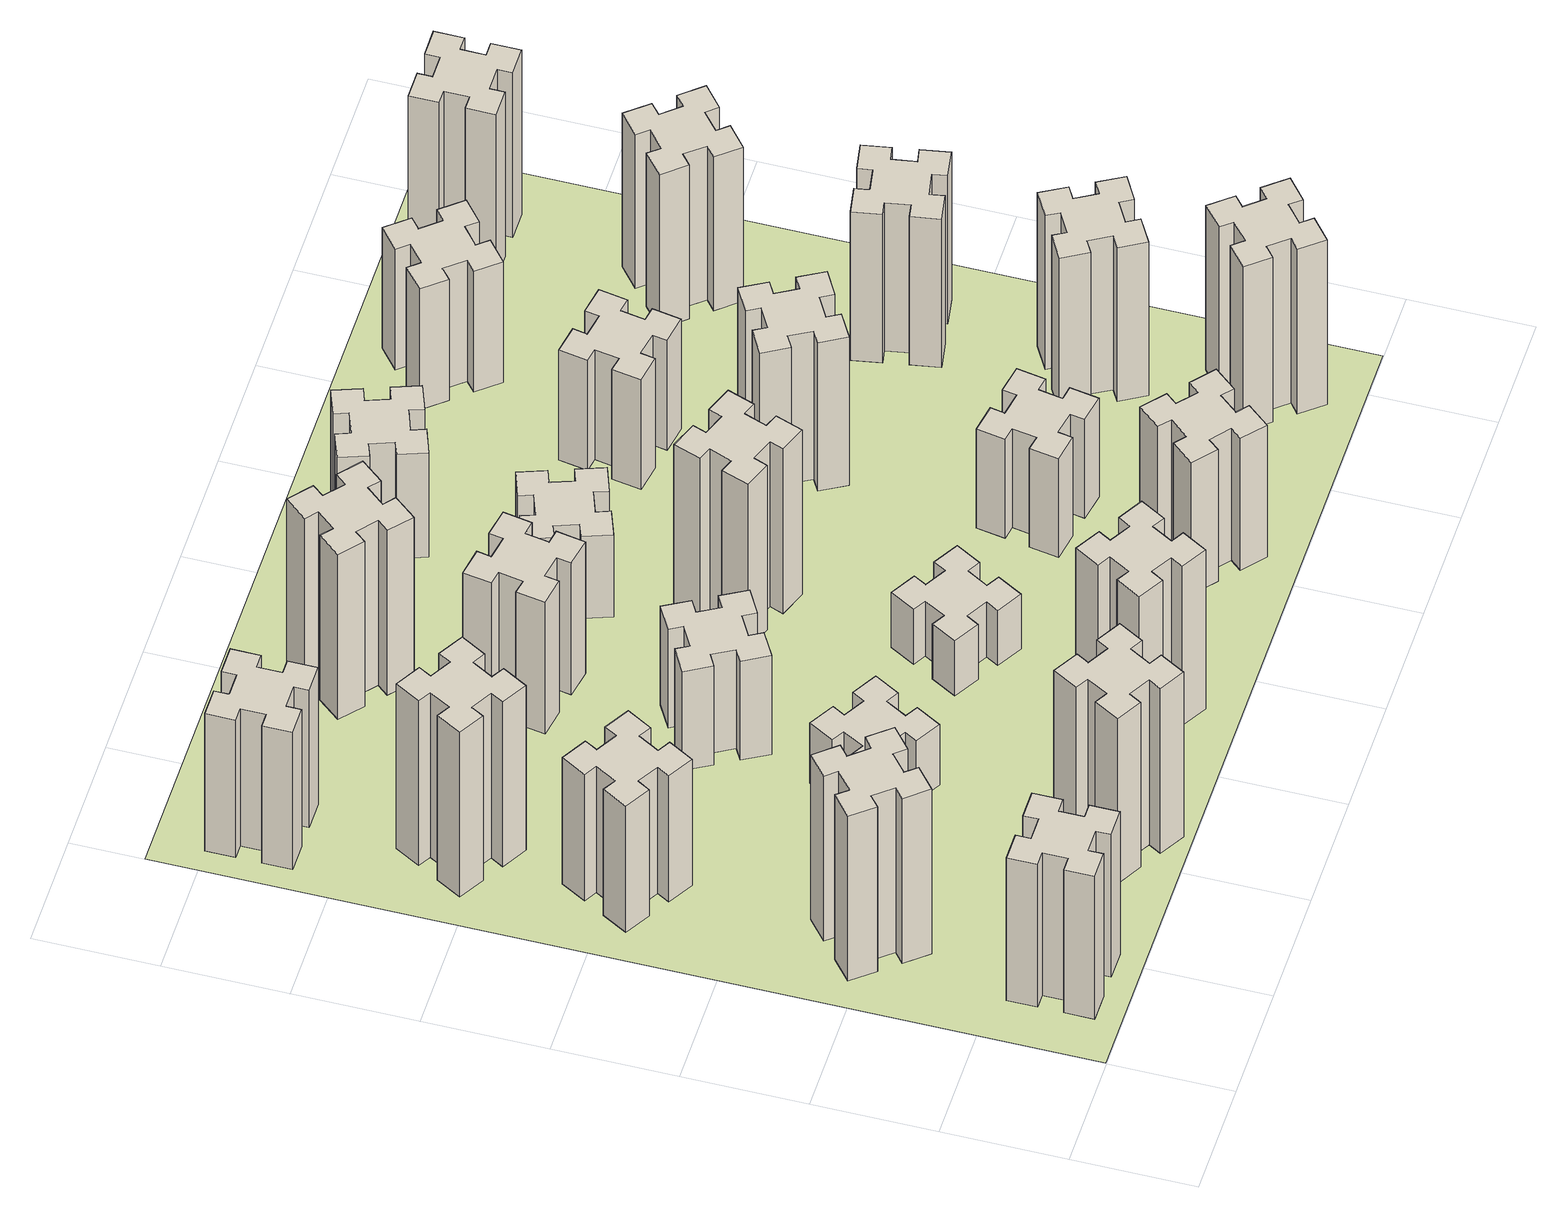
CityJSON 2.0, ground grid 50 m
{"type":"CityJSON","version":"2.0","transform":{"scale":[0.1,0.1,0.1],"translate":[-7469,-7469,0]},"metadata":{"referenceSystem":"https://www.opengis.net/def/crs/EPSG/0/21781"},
"CityObjects":{
"building1":{"type":"Building","attributes":{"class":"1000","function":"1000","usage":"1000","yearOfConstruction":2016,"roofType":"1000","measuredHeight":78,"storeysAboveGround":30,"storeysBelowGround":0},"geometry":[{"type":"Solid","lod":"1","boundaries":[[[[0,1,2,3,4,5,6,7,8,9,10,11,12,13,14,15,16,17,18,19]],[[17,16,20,21]],[[16,15,22,20]],[[15,14,23,22]],[[14,13,24,23]],[[13,12,25,24]],[[12,11,26,25]],[[11,10,27,26]],[[10,9,28,27]],[[9,8,29,28]],[[8,7,30,29]],[[7,6,31,30]],[[6,5,32,31]],[[5,4,33,32]],[[4,3,34,33]],[[3,2,35,34]],[[2,1,36,35]],[[1,0,37,36]],[[0,19,38,37]],[[19,18,39,38]],[[18,17,21,39]],[[24,25,26,27,28,29,30,31,32,33,34,35,36,37,38,39,21,20,22,23]]]]}]},
"building2":{"type":"Building","attributes":{"class":"1000","function":"1000","usage":"1000","yearOfConstruction":2016,"roofType":"1000","measuredHeight":90,"storeysAboveGround":30,"storeysBelowGround":0},"geometry":[{"type":"Solid","lod":"1","boundaries":[[[[40,41,42,43,44,45,46,47,48,49,50,51,52,53,54,55,56,57,58,59]],[[57,56,60,61]],[[56,55,62,60]],[[55,54,63,62]],[[54,53,64,63]],[[53,52,65,64]],[[52,51,66,65]],[[51,50,67,66]],[[50,49,68,67]],[[49,48,69,68]],[[48,47,70,69]],[[47,46,71,70]],[[46,45,72,71]],[[45,44,73,72]],[[44,43,74,73]],[[43,42,75,74]],[[42,41,76,75]],[[41,40,77,76]],[[40,59,78,77]],[[59,58,79,78]],[[58,57,61,79]],[[64,65,66,67,68,69,70,71,72,73,74,75,76,77,78,79,61,60,62,63]]]]}]},
"building3":{"type":"Building","attributes":{"class":"1000","function":"1000","usage":"1000","yearOfConstruction":2016,"roofType":"1000","measuredHeight":69,"storeysAboveGround":30,"storeysBelowGround":0},"geometry":[{"type":"Solid","lod":"1","boundaries":[[[[80,81,82,83,84,85,86,87,88,89,90,91,92,93,94,95,96,97,98,99]],[[97,96,100,101]],[[96,95,102,100]],[[95,94,103,102]],[[94,93,104,103]],[[93,92,105,104]],[[92,91,106,105]],[[91,90,107,106]],[[90,89,108,107]],[[89,88,109,108]],[[88,87,110,109]],[[87,86,111,110]],[[86,85,112,111]],[[85,84,113,112]],[[84,83,114,113]],[[83,82,115,114]],[[82,81,116,115]],[[81,80,117,116]],[[80,99,118,117]],[[99,98,119,118]],[[98,97,101,119]],[[104,105,106,107,108,109,110,111,112,113,114,115,116,117,118,119,101,100,102,103]]]]}]},
"building4":{"type":"Building","attributes":{"class":"1000","function":"1000","usage":"1000","yearOfConstruction":2016,"roofType":"1000","measuredHeight":90,"storeysAboveGround":30,"storeysBelowGround":0},"geometry":[{"type":"Solid","lod":"1","boundaries":[[[[120,121,122,123,124,125,126,127,128,129,130,131,132,133,134,135,136,137,138,139]],[[137,136,140,141]],[[136,135,142,140]],[[135,134,143,142]],[[134,133,144,143]],[[133,132,145,144]],[[132,131,146,145]],[[131,130,147,146]],[[130,129,148,147]],[[129,128,149,148]],[[128,127,150,149]],[[127,126,151,150]],[[126,125,152,151]],[[125,124,153,152]],[[124,123,154,153]],[[123,122,155,154]],[[122,121,156,155]],[[121,120,157,156]],[[120,139,158,157]],[[139,138,159,158]],[[138,137,141,159]],[[144,145,146,147,148,149,150,151,152,153,154,155,156,157,158,159,141,140,142,143]]]]}]},
"building5":{"type":"Building","attributes":{"class":"1000","function":"1000","usage":"1000","yearOfConstruction":2016,"roofType":"1000","measuredHeight":90,"storeysAboveGround":30,"storeysBelowGround":0},"geometry":[{"type":"Solid","lod":"1","boundaries":[[[[160,161,162,163,164,165,166,167,168,169,170,171,172,173,174,175,176,177,178,179]],[[177,176,180,181]],[[176,175,182,180]],[[175,174,183,182]],[[174,173,184,183]],[[173,172,185,184]],[[172,171,186,185]],[[171,170,187,186]],[[170,169,188,187]],[[169,168,189,188]],[[168,167,190,189]],[[167,166,191,190]],[[166,165,192,191]],[[165,164,193,192]],[[164,163,194,193]],[[163,162,195,194]],[[162,161,196,195]],[[161,160,197,196]],[[160,179,198,197]],[[179,178,199,198]],[[178,177,181,199]],[[184,185,186,187,188,189,190,191,192,193,194,195,196,197,198,199,181,180,182,183]]]]}]},
"building6":{"type":"Building","attributes":{"class":"1000","function":"1000","usage":"1000","yearOfConstruction":2016,"roofType":"1000","measuredHeight":75,"storeysAboveGround":30,"storeysBelowGround":0},"geometry":[{"type":"Solid","lod":"1","boundaries":[[[[200,201,202,203,204,205,206,207,208,209,210,211,212,213,214,215,216,217,218,219]],[[217,216,220,221]],[[216,215,222,220]],[[215,214,223,222]],[[214,213,224,223]],[[213,212,225,224]],[[212,211,226,225]],[[211,210,227,226]],[[210,209,228,227]],[[209,208,229,228]],[[208,207,230,229]],[[207,206,231,230]],[[206,205,232,231]],[[205,204,233,232]],[[204,203,234,233]],[[203,202,235,234]],[[202,201,236,235]],[[201,200,237,236]],[[200,219,238,237]],[[219,218,239,238]],[[218,217,221,239]],[[224,225,226,227,228,229,230,231,232,233,234,235,236,237,238,239,221,220,222,223]]]]}]},
"building7":{"type":"Building","attributes":{"class":"1000","function":"1000","usage":"1000","yearOfConstruction":2016,"roofType":"1000","measuredHeight":33,"storeysAboveGround":30,"storeysBelowGround":0},"geometry":[{"type":"Solid","lod":"1","boundaries":[[[[240,241,242,243,244,245,246,247,248,249,250,251,252,253,254,255,256,257,258,259]],[[257,256,260,261]],[[256,255,262,260]],[[255,254,263,262]],[[254,253,264,263]],[[253,252,265,264]],[[252,251,266,265]],[[251,250,267,266]],[[250,249,268,267]],[[249,248,269,268]],[[248,247,270,269]],[[247,246,271,270]],[[246,245,272,271]],[[245,244,273,272]],[[244,243,274,273]],[[243,242,275,274]],[[242,241,276,275]],[[241,240,277,276]],[[240,259,278,277]],[[259,258,279,278]],[[258,257,261,279]],[[264,265,266,267,268,269,270,271,272,273,274,275,276,277,278,279,261,260,262,263]]]]}]},
"building8":{"type":"Building","attributes":{"class":"1000","function":"1000","usage":"1000","yearOfConstruction":2016,"roofType":"1000","measuredHeight":54,"storeysAboveGround":30,"storeysBelowGround":0},"geometry":[{"type":"Solid","lod":"1","boundaries":[[[[280,281,282,283,284,285,286,287,288,289,290,291,292,293,294,295,296,297,298,299]],[[297,296,300,301]],[[296,295,302,300]],[[295,294,303,302]],[[294,293,304,303]],[[293,292,305,304]],[[292,291,306,305]],[[291,290,307,306]],[[290,289,308,307]],[[289,288,309,308]],[[288,287,310,309]],[[287,286,311,310]],[[286,285,312,311]],[[285,284,313,312]],[[284,283,314,313]],[[283,282,315,314]],[[282,281,316,315]],[[281,280,317,316]],[[280,299,318,317]],[[299,298,319,318]],[[298,297,301,319]],[[304,305,306,307,308,309,310,311,312,313,314,315,316,317,318,319,301,300,302,303]]]]}]},
"building9":{"type":"Building","attributes":{"class":"1000","function":"1000","usage":"1000","yearOfConstruction":2016,"roofType":"1000","measuredHeight":87,"storeysAboveGround":30,"storeysBelowGround":0},"geometry":[{"type":"Solid","lod":"1","boundaries":[[[[320,321,322,323,324,325,326,327,328,329,330,331,332,333,334,335,336,337,338,339]],[[337,336,340,341]],[[336,335,342,340]],[[335,334,343,342]],[[334,333,344,343]],[[333,332,345,344]],[[332,331,346,345]],[[331,330,347,346]],[[330,329,348,347]],[[329,328,349,348]],[[328,327,350,349]],[[327,326,351,350]],[[326,325,352,351]],[[325,324,353,352]],[[324,323,354,353]],[[323,322,355,354]],[[322,321,356,355]],[[321,320,357,356]],[[320,339,358,357]],[[339,338,359,358]],[[338,337,341,359]],[[344,345,346,347,348,349,350,351,352,353,354,355,356,357,358,359,341,340,342,343]]]]}]},
"building10":{"type":"Building","attributes":{"class":"1000","function":"1000","usage":"1000","yearOfConstruction":2016,"roofType":"1000","measuredHeight":72,"storeysAboveGround":30,"storeysBelowGround":0},"geometry":[{"type":"Solid","lod":"1","boundaries":[[[[360,361,362,363,364,365,366,367,368,369,370,371,372,373,374,375,376,377,378,379]],[[377,376,380,381]],[[376,375,382,380]],[[375,374,383,382]],[[374,373,384,383]],[[373,372,385,384]],[[372,371,386,385]],[[371,370,387,386]],[[370,369,388,387]],[[369,368,389,388]],[[368,367,390,389]],[[367,366,391,390]],[[366,365,392,391]],[[365,364,393,392]],[[364,363,394,393]],[[363,362,395,394]],[[362,361,396,395]],[[361,360,397,396]],[[360,379,398,397]],[[379,378,399,398]],[[378,377,381,399]],[[384,385,386,387,388,389,390,391,392,393,394,395,396,397,398,399,381,380,382,383]]]]}]},
"building11":{"type":"Building","attributes":{"class":"1000","function":"1000","usage":"1000","yearOfConstruction":2016,"roofType":"1000","measuredHeight":90,"storeysAboveGround":30,"storeysBelowGround":0},"geometry":[{"type":"Solid","lod":"1","boundaries":[[[[400,401,402,403,404,405,406,407,408,409,410,411,412,413,414,415,416,417,418,419]],[[417,416,420,421]],[[416,415,422,420]],[[415,414,423,422]],[[414,413,424,423]],[[413,412,425,424]],[[412,411,426,425]],[[411,410,427,426]],[[410,409,428,427]],[[409,408,429,428]],[[408,407,430,429]],[[407,406,431,430]],[[406,405,432,431]],[[405,404,433,432]],[[404,403,434,433]],[[403,402,435,434]],[[402,401,436,435]],[[401,400,437,436]],[[400,419,438,437]],[[419,418,439,438]],[[418,417,421,439]],[[424,425,426,427,428,429,430,431,432,433,434,435,436,437,438,439,421,420,422,423]]]]}]},
"building12":{"type":"Building","attributes":{"class":"1000","function":"1000","usage":"1000","yearOfConstruction":2016,"roofType":"1000","measuredHeight":30,"storeysAboveGround":30,"storeysBelowGround":0},"geometry":[{"type":"Solid","lod":"1","boundaries":[[[[440,441,442,443,444,445,446,447,448,449,450,451,452,453,454,455,456,457,458,459]],[[457,456,460,461]],[[456,455,462,460]],[[455,454,463,462]],[[454,453,464,463]],[[453,452,465,464]],[[452,451,466,465]],[[451,450,467,466]],[[450,449,468,467]],[[449,448,469,468]],[[448,447,470,469]],[[447,446,471,470]],[[446,445,472,471]],[[445,444,473,472]],[[444,443,474,473]],[[443,442,475,474]],[[442,441,476,475]],[[441,440,477,476]],[[440,459,478,477]],[[459,458,479,478]],[[458,457,461,479]],[[464,465,466,467,468,469,470,471,472,473,474,475,476,477,478,479,461,460,462,463]]]]}]},
"building13":{"type":"Building","attributes":{"class":"1000","function":"1000","usage":"1000","yearOfConstruction":2016,"roofType":"1000","measuredHeight":90,"storeysAboveGround":30,"storeysBelowGround":0},"geometry":[{"type":"Solid","lod":"1","boundaries":[[[[480,481,482,483,484,485,486,487,488,489,490,491,492,493,494,495,496,497,498,499]],[[497,496,500,501]],[[496,495,502,500]],[[495,494,503,502]],[[494,493,504,503]],[[493,492,505,504]],[[492,491,506,505]],[[491,490,507,506]],[[490,489,508,507]],[[489,488,509,508]],[[488,487,510,509]],[[487,486,511,510]],[[486,485,512,511]],[[485,484,513,512]],[[484,483,514,513]],[[483,482,515,514]],[[482,481,516,515]],[[481,480,517,516]],[[480,499,518,517]],[[499,498,519,518]],[[498,497,501,519]],[[504,505,506,507,508,509,510,511,512,513,514,515,516,517,518,519,501,500,502,503]]]]}]},
"building14":{"type":"Building","attributes":{"class":"1000","function":"1000","usage":"1000","yearOfConstruction":2016,"roofType":"1000","measuredHeight":45,"storeysAboveGround":30,"storeysBelowGround":0},"geometry":[{"type":"Solid","lod":"1","boundaries":[[[[520,521,522,523,524,525,526,527,528,529,530,531,532,533,534,535,536,537,538,539]],[[537,536,540,541]],[[536,535,542,540]],[[535,534,543,542]],[[534,533,544,543]],[[533,532,545,544]],[[532,531,546,545]],[[531,530,547,546]],[[530,529,548,547]],[[529,528,549,548]],[[528,527,550,549]],[[527,526,551,550]],[[526,525,552,551]],[[525,524,553,552]],[[524,523,554,553]],[[523,522,555,554]],[[522,521,556,555]],[[521,520,557,556]],[[520,539,558,557]],[[539,538,559,558]],[[538,537,541,559]],[[544,545,546,547,548,549,550,551,552,553,554,555,556,557,558,559,541,540,542,543]]]]}]},
"building15":{"type":"Building","attributes":{"class":"1000","function":"1000","usage":"1000","yearOfConstruction":2016,"roofType":"1000","measuredHeight":72,"storeysAboveGround":30,"storeysBelowGround":0},"geometry":[{"type":"Solid","lod":"1","boundaries":[[[[560,561,562,563,564,565,566,567,568,569,570,571,572,573,574,575,576,577,578,579]],[[577,576,580,581]],[[576,575,582,580]],[[575,574,583,582]],[[574,573,584,583]],[[573,572,585,584]],[[572,571,586,585]],[[571,570,587,586]],[[570,569,588,587]],[[569,568,589,588]],[[568,567,590,589]],[[567,566,591,590]],[[566,565,592,591]],[[565,564,593,592]],[[564,563,594,593]],[[563,562,595,594]],[[562,561,596,595]],[[561,560,597,596]],[[560,579,598,597]],[[579,578,599,598]],[[578,577,581,599]],[[584,585,586,587,588,589,590,591,592,593,594,595,596,597,598,599,581,580,582,583]]]]}]},
"building16":{"type":"Building","attributes":{"class":"1000","function":"1000","usage":"1000","yearOfConstruction":2016,"roofType":"1000","measuredHeight":57,"storeysAboveGround":30,"storeysBelowGround":0},"geometry":[{"type":"Solid","lod":"1","boundaries":[[[[600,601,602,603,604,605,606,607,608,609,610,611,612,613,614,615,616,617,618,619]],[[617,616,620,621]],[[616,615,622,620]],[[615,614,623,622]],[[614,613,624,623]],[[613,612,625,624]],[[612,611,626,625]],[[611,610,627,626]],[[610,609,628,627]],[[609,608,629,628]],[[608,607,630,629]],[[607,606,631,630]],[[606,605,632,631]],[[605,604,633,632]],[[604,603,634,633]],[[603,602,635,634]],[[602,601,636,635]],[[601,600,637,636]],[[600,619,638,637]],[[619,618,639,638]],[[618,617,621,639]],[[624,625,626,627,628,629,630,631,632,633,634,635,636,637,638,639,621,620,622,623]]]]}]},
"building17":{"type":"Building","attributes":{"class":"1000","function":"1000","usage":"1000","yearOfConstruction":2016,"roofType":"1000","measuredHeight":54,"storeysAboveGround":30,"storeysBelowGround":0},"geometry":[{"type":"Solid","lod":"1","boundaries":[[[[640,641,642,643,644,645,646,647,648,649,650,651,652,653,654,655,656,657,658,659]],[[657,656,660,661]],[[656,655,662,660]],[[655,654,663,662]],[[654,653,664,663]],[[653,652,665,664]],[[652,651,666,665]],[[651,650,667,666]],[[650,649,668,667]],[[649,648,669,668]],[[648,647,670,669]],[[647,646,671,670]],[[646,645,672,671]],[[645,644,673,672]],[[644,643,674,673]],[[643,642,675,674]],[[642,641,676,675]],[[641,640,677,676]],[[640,659,678,677]],[[659,658,679,678]],[[658,657,661,679]],[[664,665,666,667,668,669,670,671,672,673,674,675,676,677,678,679,661,660,662,663]]]]}]},
"building18":{"type":"Building","attributes":{"class":"1000","function":"1000","usage":"1000","yearOfConstruction":2016,"roofType":"1000","measuredHeight":81,"storeysAboveGround":30,"storeysBelowGround":0},"geometry":[{"type":"Solid","lod":"1","boundaries":[[[[680,681,682,683,684,685,686,687,688,689,690,691,692,693,694,695,696,697,698,699]],[[697,696,700,701]],[[696,695,702,700]],[[695,694,703,702]],[[694,693,704,703]],[[693,692,705,704]],[[692,691,706,705]],[[691,690,707,706]],[[690,689,708,707]],[[689,688,709,708]],[[688,687,710,709]],[[687,686,711,710]],[[686,685,712,711]],[[685,684,713,712]],[[684,683,714,713]],[[683,682,715,714]],[[682,681,716,715]],[[681,680,717,716]],[[680,699,718,717]],[[699,698,719,718]],[[698,697,701,719]],[[704,705,706,707,708,709,710,711,712,713,714,715,716,717,718,719,701,700,702,703]]]]}]},
"building19":{"type":"Building","attributes":{"class":"1000","function":"1000","usage":"1000","yearOfConstruction":2016,"roofType":"1000","measuredHeight":60,"storeysAboveGround":30,"storeysBelowGround":0},"geometry":[{"type":"Solid","lod":"1","boundaries":[[[[720,721,722,723,724,725,726,727,728,729,730,731,732,733,734,735,736,737,738,739]],[[737,736,740,741]],[[736,735,742,740]],[[735,734,743,742]],[[734,733,744,743]],[[733,732,745,744]],[[732,731,746,745]],[[731,730,747,746]],[[730,729,748,747]],[[729,728,749,748]],[[728,727,750,749]],[[727,726,751,750]],[[726,725,752,751]],[[725,724,753,752]],[[724,723,754,753]],[[723,722,755,754]],[[722,721,756,755]],[[721,720,757,756]],[[720,739,758,757]],[[739,738,759,758]],[[738,737,741,759]],[[744,745,746,747,748,749,750,751,752,753,754,755,756,757,758,759,741,740,742,743]]]]}]},
"building20":{"type":"Building","attributes":{"class":"1000","function":"1000","usage":"1000","yearOfConstruction":2016,"roofType":"1000","measuredHeight":90,"storeysAboveGround":30,"storeysBelowGround":0},"geometry":[{"type":"Solid","lod":"1","boundaries":[[[[760,761,762,763,764,765,766,767,768,769,770,771,772,773,774,775,776,777,778,779]],[[777,776,780,781]],[[776,775,782,780]],[[775,774,783,782]],[[774,773,784,783]],[[773,772,785,784]],[[772,771,786,785]],[[771,770,787,786]],[[770,769,788,787]],[[769,768,789,788]],[[768,767,790,789]],[[767,766,791,790]],[[766,765,792,791]],[[765,764,793,792]],[[764,763,794,793]],[[763,762,795,794]],[[762,761,796,795]],[[761,760,797,796]],[[760,779,798,797]],[[779,778,799,798]],[[778,777,781,799]],[[784,785,786,787,788,789,790,791,792,793,794,795,796,797,798,799,781,780,782,783]]]]}]},
"building21":{"type":"Building","attributes":{"class":"1000","function":"1000","usage":"1000","yearOfConstruction":2016,"roofType":"1000","measuredHeight":84,"storeysAboveGround":30,"storeysBelowGround":0},"geometry":[{"type":"Solid","lod":"1","boundaries":[[[[800,801,802,803,804,805,806,807,808,809,810,811,812,813,814,815,816,817,818,819]],[[817,816,820,821]],[[816,815,822,820]],[[815,814,823,822]],[[814,813,824,823]],[[813,812,825,824]],[[812,811,826,825]],[[811,810,827,826]],[[810,809,828,827]],[[809,808,829,828]],[[808,807,830,829]],[[807,806,831,830]],[[806,805,832,831]],[[805,804,833,832]],[[804,803,834,833]],[[803,802,835,834]],[[802,801,836,835]],[[801,800,837,836]],[[800,819,838,837]],[[819,818,839,838]],[[818,817,821,839]],[[824,825,826,827,828,829,830,831,832,833,834,835,836,837,838,839,821,820,822,823]]]]}]},
"building22":{"type":"Building","attributes":{"class":"1000","function":"1000","usage":"1000","yearOfConstruction":2016,"roofType":"1000","measuredHeight":66,"storeysAboveGround":30,"storeysBelowGround":0},"geometry":[{"type":"Solid","lod":"1","boundaries":[[[[840,841,842,843,844,845,846,847,848,849,850,851,852,853,854,855,856,857,858,859]],[[857,856,860,861]],[[856,855,862,860]],[[855,854,863,862]],[[854,853,864,863]],[[853,852,865,864]],[[852,851,866,865]],[[851,850,867,866]],[[850,849,868,867]],[[849,848,869,868]],[[848,847,870,869]],[[847,846,871,870]],[[846,845,872,871]],[[845,844,873,872]],[[844,843,874,873]],[[843,842,875,874]],[[842,841,876,875]],[[841,840,877,876]],[[840,859,878,877]],[[859,858,879,878]],[[858,857,861,879]],[[864,865,866,867,868,869,870,871,872,873,874,875,876,877,878,879,861,860,862,863]]]]}]},
"building23":{"type":"Building","attributes":{"class":"1000","function":"1000","usage":"1000","yearOfConstruction":2016,"roofType":"1000","measuredHeight":81,"storeysAboveGround":30,"storeysBelowGround":0},"geometry":[{"type":"Solid","lod":"1","boundaries":[[[[880,881,882,883,884,885,886,887,888,889,890,891,892,893,894,895,896,897,898,899]],[[897,896,900,901]],[[896,895,902,900]],[[895,894,903,902]],[[894,893,904,903]],[[893,892,905,904]],[[892,891,906,905]],[[891,890,907,906]],[[890,889,908,907]],[[889,888,909,908]],[[888,887,910,909]],[[887,886,911,910]],[[886,885,912,911]],[[885,884,913,912]],[[884,883,914,913]],[[883,882,915,914]],[[882,881,916,915]],[[881,880,917,916]],[[880,899,918,917]],[[899,898,919,918]],[[898,897,901,919]],[[904,905,906,907,908,909,910,911,912,913,914,915,916,917,918,919,901,900,902,903]]]]}]},
"building24":{"type":"Building","attributes":{"class":"1000","function":"1000","usage":"1000","yearOfConstruction":2016,"roofType":"1000","measuredHeight":84,"storeysAboveGround":30,"storeysBelowGround":0},"geometry":[{"type":"Solid","lod":"1","boundaries":[[[[920,921,922,923,924,925,926,927,928,929,930,931,932,933,934,935,936,937,938,939]],[[937,936,940,941]],[[936,935,942,940]],[[935,934,943,942]],[[934,933,944,943]],[[933,932,945,944]],[[932,931,946,945]],[[931,930,947,946]],[[930,929,948,947]],[[929,928,949,948]],[[928,927,950,949]],[[927,926,951,950]],[[926,925,952,951]],[[925,924,953,952]],[[924,923,954,953]],[[923,922,955,954]],[[922,921,956,955]],[[921,920,957,956]],[[920,939,958,957]],[[939,938,959,958]],[[938,937,941,959]],[[944,945,946,947,948,949,950,951,952,953,954,955,956,957,958,959,941,940,942,943]]]]}]},
"building25":{"type":"Building","attributes":{"class":"1000","function":"1000","usage":"1000","yearOfConstruction":2016,"roofType":"1000","measuredHeight":90,"storeysAboveGround":30,"storeysBelowGround":0},"geometry":[{"type":"Solid","lod":"1","boundaries":[[[[960,961,962,963,964,965,966,967,968,969,970,971,972,973,974,975,976,977,978,979]],[[977,976,980,981]],[[976,975,982,980]],[[975,974,983,982]],[[974,973,984,983]],[[973,972,985,984]],[[972,971,986,985]],[[971,970,987,986]],[[970,969,988,987]],[[969,968,989,988]],[[968,967,990,989]],[[967,966,991,990]],[[966,965,992,991]],[[965,964,993,992]],[[964,963,994,993]],[[963,962,995,994]],[[962,961,996,995]],[[961,960,997,996]],[[960,979,998,997]],[[979,978,999,998]],[[978,977,981,999]],[[984,985,986,987,988,989,990,991,992,993,994,995,996,997,998,999,981,980,982,983]]]]}]},
"landuse1":{"type":"LandUse","attributes":{"name":"plot1","function":"1010"},"geometry":[{"type":"MultiSurface","lod":"1","boundaries":[[[1000,1001,1002,1003]]]}]}
},
"vertices":[
[265,325,0],[265,225,0],[205,225,0],[205,105,0],[325,105,0],[325,165,0],[425,165,0],[425,105,0],[545,105,0],[545,225,0],[485,225,0],[485,325,0],[545,325,0],[545,445,0],[425,445,0],[425,385,0],[325,385,0],[325,445,0],[205,445,0],[205,325,0],[325,385,780],[325,445,780],[425,385,780],[425,445,780],[545,445,780],[545,325,780],[485,325,780],[485,225,780],[545,225,780],[545,105,780],[425,105,780],[425,165,780],[325,165,780],[325,105,780],[205,105,780],[205,225,780],[265,225,780],[265,325,780],[205,325,780],[205,445,780],
[492,1048,0],[427,1124,0],[473,1163,0],[396,1255,0],[304,1178,0],[343,1132,0],[266,1067,0],[228,1113,0],[136,1036,0],[213,944,0],[259,983,0],[323,906,0],[277,868,0],[354,776,0],[446,853,0],[408,899,0],[484,963,0],[523,917,0],[615,994,0],[538,1086,0],[484,963,900],[523,917,900],[408,899,900],[446,853,900],[354,776,900],[277,868,900],[323,906,900],[259,983,900],[213,944,900],[136,1036,900],[228,1113,900],[266,1067,900],[343,1132,900],[304,1178,900],[396,1255,900],[473,1163,900],[427,1124,900],[492,1048,900],[538,1086,900],[615,994,900],
[474,2026,0],[387,2076,0],[417,2128,0],[313,2188,0],[253,2084,0],[305,2054,0],[255,1967,0],[203,1997,0],[143,1893,0],[247,1833,0],[277,1885,0],[364,1835,0],[334,1783,0],[438,1723,0],[498,1827,0],[446,1857,0],[496,1944,0],[548,1914,0],[608,2018,0],[504,2078,0],[496,1944,690],[548,1914,690],[446,1857,690],[498,1827,690],[438,1723,690],[334,1783,690],[364,1835,690],[277,1885,690],[247,1833,690],[143,1893,690],[203,1997,690],[255,1967,690],[305,2054,690],[253,2084,690],[313,2188,690],[417,2128,690],[387,2076,690],[474,2026,690],[504,2078,690],[608,2018,690],
[446,2497,0],[496,2584,0],[548,2554,0],[608,2658,0],[504,2718,0],[474,2666,0],[387,2716,0],[417,2768,0],[313,2828,0],[253,2724,0],[305,2694,0],[255,2607,0],[203,2637,0],[143,2533,0],[247,2473,0],[277,2525,0],[364,2475,0],[334,2423,0],[438,2363,0],[498,2467,0],[364,2475,900],[334,2423,900],[277,2525,900],[247,2473,900],[143,2533,900],[203,2637,900],[255,2607,900],[305,2694,900],[253,2724,900],[313,2828,900],[417,2768,900],[387,2716,900],[474,2666,900],[504,2718,900],[608,2658,900],[548,2554,900],[496,2584,900],[446,2497,900],[498,2467,900],[438,2363,900],
[1214,346,0],[1127,396,0],[1157,448,0],[1053,508,0],[993,404,0],[1045,374,0],[995,287,0],[943,317,0],[883,213,0],[987,153,0],[1017,205,0],[1104,155,0],[1074,103,0],[1178,43,0],[1238,147,0],[1186,177,0],[1236,264,0],[1288,234,0],[1348,338,0],[1244,398,0],[1236,264,900],[1288,234,900],[1186,177,900],[1238,147,900],[1178,43,900],[1074,103,900],[1104,155,900],[1017,205,900],[987,153,900],[883,213,900],[943,317,900],[995,287,900],[1045,374,900],[993,404,900],[1053,508,900],[1157,448,900],[1127,396,900],[1214,346,900],[1244,398,900],[1348,338,900],
[225,3225,0],[325,3225,0],[325,3165,0],[445,3165,0],[445,3285,0],[385,3285,0],[385,3385,0],[445,3385,0],[445,3505,0],[325,3505,0],[325,3445,0],[225,3445,0],[225,3505,0],[105,3505,0],[105,3385,0],[165,3385,0],[165,3285,0],[105,3285,0],[105,3165,0],[225,3165,0],[165,3285,750],[105,3285,750],[165,3385,750],[105,3385,750],[105,3505,750],[225,3505,750],[225,3445,750],[325,3445,750],[325,3505,750],[445,3505,750],[445,3385,750],[385,3385,750],[385,3285,750],[445,3285,750],[445,3165,750],[325,3165,750],[325,3225,750],[225,3225,750],[225,3165,750],[105,3165,750],
[1186,1117,0],[1236,1204,0],[1288,1174,0],[1348,1278,0],[1244,1338,0],[1214,1286,0],[1127,1336,0],[1157,1388,0],[1053,1448,0],[993,1344,0],[1045,1314,0],[995,1227,0],[943,1257,0],[883,1153,0],[987,1093,0],[1017,1145,0],[1104,1095,0],[1074,1043,0],[1178,983,0],[1238,1087,0],[1104,1095,330],[1074,1043,330],[1017,1145,330],[987,1093,330],[883,1153,330],[943,1257,330],[995,1227,330],[1045,1314,330],[993,1344,330],[1053,1448,330],[1157,1388,330],[1127,1336,330],[1214,1286,330],[1244,1338,330],[1348,1278,330],[1288,1174,330],[1236,1204,330],[1186,1117,330],[1238,1087,330],[1178,983,330],
[1336,1867,0],[1286,1954,0],[1338,1984,0],[1278,2088,0],[1174,2028,0],[1204,1976,0],[1117,1926,0],[1087,1978,0],[983,1918,0],[1043,1814,0],[1095,1844,0],[1145,1757,0],[1093,1727,0],[1153,1623,0],[1257,1683,0],[1227,1735,0],[1314,1785,0],[1344,1733,0],[1448,1793,0],[1388,1897,0],[1314,1785,540],[1344,1733,540],[1227,1735,540],[1257,1683,540],[1153,1623,540],[1093,1727,540],[1145,1757,540],[1095,1844,540],[1043,1814,540],[983,1918,540],[1087,1978,540],[1117,1926,540],[1204,1976,540],[1174,2028,540],[1278,2088,540],[1338,1984,540],[1286,1954,540],[1336,1867,540],[1388,1897,540],[1448,1793,540],
[1657,305,0],[1744,255,0],[1714,203,0],[1818,143,0],[1878,247,0],[1826,277,0],[1876,364,0],[1928,334,0],[1988,438,0],[1884,498,0],[1854,446,0],[1767,496,0],[1797,548,0],[1693,608,0],[1633,504,0],[1685,474,0],[1635,387,0],[1583,417,0],[1523,313,0],[1627,253,0],[1635,387,870],[1583,417,870],[1685,474,870],[1633,504,870],[1693,608,870],[1797,548,870],[1767,496,870],[1854,446,870],[1884,498,870],[1988,438,870],[1928,334,870],[1876,364,870],[1826,277,870],[1878,247,870],[1818,143,870],[1714,203,870],[1744,255,870],[1657,305,870],[1627,253,870],[1523,313,870],
[1315,2527,0],[1332,2625,0],[1391,2615,0],[1412,2733,0],[1294,2754,0],[1284,2695,0],[1185,2712,0],[1196,2771,0],[1077,2792,0],[1057,2674,0],[1116,2664,0],[1098,2565,0],[1039,2576,0],[1018,2457,0],[1137,2437,0],[1147,2496,0],[1245,2478,0],[1235,2419,0],[1353,2398,0],[1374,2517,0],[1245,2478,720],[1235,2419,720],[1147,2496,720],[1137,2437,720],[1018,2457,720],[1039,2576,720],[1098,2565,720],[1116,2664,720],[1057,2674,720],[1077,2792,720],[1196,2771,720],[1185,2712,720],[1284,2695,720],[1294,2754,720],[1412,2733,720],[1391,2615,720],[1332,2625,720],[1315,2527,720],[1374,2517,720],[1353,2398,720],
[1006,3183,0],[1083,3119,0],[1044,3073,0],[1136,2996,0],[1213,3088,0],[1167,3126,0],[1232,3203,0],[1278,3164,0],[1355,3256,0],[1263,3333,0],[1224,3287,0],[1148,3352,0],[1186,3398,0],[1094,3475,0],[1017,3383,0],[1063,3344,0],[999,3268,0],[953,3306,0],[876,3214,0],[968,3137,0],[999,3268,900],[953,3306,900],[1063,3344,900],[1017,3383,900],[1094,3475,900],[1186,3398,900],[1148,3352,900],[1224,3287,900],[1263,3333,900],[1355,3256,900],[1278,3164,900],[1232,3203,900],[1167,3126,900],[1213,3088,900],[1136,2996,900],[1044,3073,900],[1083,3119,900],[1006,3183,900],[968,3137,900],[876,3214,900],
[1757,1045,0],[1844,995,0],[1814,943,0],[1918,883,0],[1978,987,0],[1926,1017,0],[1976,1104,0],[2028,1074,0],[2088,1178,0],[1984,1238,0],[1954,1186,0],[1867,1236,0],[1897,1288,0],[1793,1348,0],[1733,1244,0],[1785,1214,0],[1735,1127,0],[1683,1157,0],[1623,1053,0],[1727,993,0],[1735,1127,300],[1683,1157,300],[1785,1214,300],[1733,1244,300],[1793,1348,300],[1897,1288,300],[1867,1236,300],[1954,1186,300],[1984,1238,300],[2088,1178,300],[2028,1074,300],[1976,1104,300],[1926,1017,300],[1978,987,300],[1918,883,300],[1814,943,300],[1844,995,300],[1757,1045,300],[1727,993,300],[1623,1053,300],
[1940,2042,0],[1846,2076,0],[1867,2132,0],[1754,2173,0],[1713,2060,0],[1769,2040,0],[1735,1946,0],[1679,1967,0],[1637,1854,0],[1750,1813,0],[1771,1869,0],[1865,1835,0],[1844,1779,0],[1957,1737,0],[1998,1850,0],[1942,1871,0],[1976,1965,0],[2032,1944,0],[2073,2057,0],[1960,2098,0],[1976,1965,900],[2032,1944,900],[1942,1871,900],[1998,1850,900],[1957,1737,900],[1844,1779,900],[1865,1835,900],[1771,1869,900],[1750,1813,900],[1637,1854,900],[1679,1967,900],[1735,1946,900],[1769,2040,900],[1713,2060,900],[1754,2173,900],[1867,2132,900],[1846,2076,900],[1940,2042,900],[1960,2098,900],[2073,2057,900],
[1876,2586,0],[1842,2680,0],[1898,2700,0],[1857,2813,0],[1744,2772,0],[1765,2716,0],[1671,2682,0],[1650,2738,0],[1537,2697,0],[1579,2584,0],[1635,2605,0],[1669,2511,0],[1613,2490,0],[1654,2377,0],[1767,2419,0],[1746,2475,0],[1840,2509,0],[1860,2453,0],[1973,2494,0],[1932,2607,0],[1840,2509,450],[1860,2453,450],[1746,2475,450],[1767,2419,450],[1654,2377,450],[1613,2490,450],[1669,2511,450],[1635,2605,450],[1579,2584,450],[1537,2697,450],[1650,2738,450],[1671,2682,450],[1765,2716,450],[1744,2772,450],[1857,2813,450],[1898,2700,450],[1842,2680,450],[1876,2586,450],[1932,2607,450],[1973,2494,450],
[2486,323,0],[2563,259,0],[2524,213,0],[2616,136,0],[2693,228,0],[2647,266,0],[2712,343,0],[2758,304,0],[2835,396,0],[2743,473,0],[2704,427,0],[2628,492,0],[2666,538,0],[2574,615,0],[2497,523,0],[2543,484,0],[2479,408,0],[2433,446,0],[2356,354,0],[2448,277,0],[2479,408,720],[2433,446,720],[2543,484,720],[2497,523,720],[2574,615,720],[2666,538,720],[2628,492,720],[2704,427,720],[2743,473,720],[2835,396,720],[2758,304,720],[2712,343,720],[2647,266,720],[2693,228,720],[2616,136,720],[2524,213,720],[2563,259,720],[2486,323,720],[2448,277,720],[2356,354,720],
[1846,3215,0],[1940,3249,0],[1960,3193,0],[2073,3234,0],[2032,3347,0],[1976,3326,0],[1942,3420,0],[1998,3440,0],[1957,3553,0],[1844,3512,0],[1865,3456,0],[1771,3422,0],[1750,3478,0],[1637,3437,0],[1679,3324,0],[1735,3345,0],[1769,3251,0],[1713,3230,0],[1754,3117,0],[1867,3159,0],[1769,3251,570],[1713,3230,570],[1735,3345,570],[1679,3324,570],[1637,3437,570],[1750,3478,570],[1771,3422,570],[1865,3456,570],[1844,3512,570],[1957,3553,570],[1998,3440,570],[1942,3420,570],[1976,3326,570],[2032,3347,570],[2073,3234,570],[1960,3193,570],[1940,3249,570],[1846,3215,570],[1867,3159,570],[1754,3117,570],
[2496,1084,0],[2478,985,0],[2419,996,0],[2398,877,0],[2517,857,0],[2527,916,0],[2625,898,0],[2615,839,0],[2733,818,0],[2754,937,0],[2695,947,0],[2712,1045,0],[2771,1035,0],[2792,1153,0],[2674,1174,0],[2664,1115,0],[2565,1132,0],[2576,1191,0],[2457,1212,0],[2437,1094,0],[2565,1132,540],[2576,1191,540],[2664,1115,540],[2674,1174,540],[2792,1153,540],[2771,1035,540],[2712,1045,540],[2695,947,540],[2754,937,540],[2733,818,540],[2615,839,540],[2625,898,540],[2527,916,540],[2517,857,540],[2398,877,540],[2419,996,540],[2478,985,540],[2496,1084,540],[2437,1094,540],[2457,1212,540],
[2716,1967,0],[2666,2054,0],[2718,2084,0],[2658,2188,0],[2554,2128,0],[2584,2076,0],[2497,2026,0],[2467,2078,0],[2363,2018,0],[2423,1914,0],[2475,1944,0],[2525,1857,0],[2473,1827,0],[2533,1723,0],[2637,1783,0],[2607,1835,0],[2694,1885,0],[2724,1833,0],[2828,1893,0],[2768,1997,0],[2694,1885,810],[2724,1833,810],[2607,1835,810],[2637,1783,810],[2533,1723,810],[2473,1827,810],[2525,1857,810],[2475,1944,810],[2423,1914,810],[2363,2018,810],[2467,2078,810],[2497,2026,810],[2584,2076,810],[2554,2128,810],[2658,2188,810],[2718,2084,810],[2666,2054,810],[2716,1967,810],[2768,1997,810],[2828,1893,810],
[2564,2695,0],[2465,2712,0],[2476,2771,0],[2357,2792,0],[2337,2674,0],[2396,2664,0],[2378,2565,0],[2319,2576,0],[2298,2457,0],[2417,2437,0],[2427,2496,0],[2525,2478,0],[2515,2419,0],[2633,2398,0],[2654,2517,0],[2595,2527,0],[2612,2625,0],[2671,2615,0],[2692,2733,0],[2574,2754,0],[2612,2625,600],[2671,2615,600],[2595,2527,600],[2654,2517,600],[2633,2398,600],[2515,2419,600],[2525,2478,600],[2427,2496,600],[2417,2437,600],[2298,2457,600],[2319,2576,600],[2378,2565,600],[2396,2664,600],[2337,2674,600],[2357,2792,600],[2476,2771,600],[2465,2712,600],[2564,2695,600],[2574,2754,600],[2692,2733,600],
[3468,259,0],[3544,323,0],[3583,277,0],[3675,354,0],[3598,446,0],[3552,408,0],[3487,484,0],[3533,523,0],[3456,615,0],[3364,538,0],[3403,492,0],[3326,427,0],[3288,473,0],[3196,396,0],[3273,304,0],[3319,343,0],[3383,266,0],[3337,228,0],[3414,136,0],[3506,213,0],[3383,266,900],[3337,228,900],[3319,343,900],[3273,304,900],[3196,396,900],[3288,473,900],[3326,427,900],[3403,492,900],[3364,538,900],[3456,615,900],[3533,523,900],[3487,484,900],[3552,408,900],[3598,446,900],[3675,354,900],[3583,277,900],[3544,323,900],[3468,259,900],[3506,213,900],[3414,136,900],
[3215,1004,0],[3265,917,0],[3213,887,0],[3273,783,0],[3377,843,0],[3347,895,0],[3434,945,0],[3464,893,0],[3568,953,0],[3508,1057,0],[3456,1027,0],[3406,1114,0],[3458,1144,0],[3398,1248,0],[3294,1188,0],[3324,1136,0],[3237,1086,0],[3207,1138,0],[3103,1078,0],[3163,974,0],[3237,1086,840],[3207,1138,840],[3324,1136,840],[3294,1188,840],[3398,1248,840],[3458,1144,840],[3406,1114,840],[3456,1027,840],[3508,1057,840],[3568,953,840],[3464,893,840],[3434,945,840],[3347,895,840],[3377,843,840],[3273,783,840],[3213,887,840],[3265,917,840],[3215,1004,840],[3163,974,840],[3103,1078,840],
[2812,3368,0],[2747,3444,0],[2793,3483,0],[2716,3575,0],[2624,3498,0],[2663,3452,0],[2586,3387,0],[2548,3433,0],[2456,3356,0],[2533,3264,0],[2579,3303,0],[2643,3226,0],[2597,3188,0],[2674,3096,0],[2766,3173,0],[2728,3219,0],[2804,3283,0],[2843,3237,0],[2935,3314,0],[2858,3406,0],[2804,3283,660],[2843,3237,660],[2728,3219,660],[2766,3173,660],[2674,3096,660],[2597,3188,660],[2643,3226,660],[2579,3303,660],[2533,3264,660],[2456,3356,660],[2548,3433,660],[2586,3387,660],[2663,3452,660],[2624,3498,660],[2716,3575,660],[2793,3483,660],[2747,3444,660],[2812,3368,660],[2858,3406,660],[2935,3314,660],
[3365,1872,0],[3267,1855,0],[3257,1914,0],[3138,1893,0],[3159,1775,0],[3218,1785,0],[3236,1687,0],[3177,1677,0],[3197,1558,0],[3316,1579,0],[3305,1638,0],[3404,1656,0],[3414,1597,0],[3532,1617,0],[3511,1736,0],[3452,1725,0],[3435,1824,0],[3494,1834,0],[3473,1952,0],[3355,1931,0],[3435,1824,810],[3494,1834,810],[3452,1725,810],[3511,1736,810],[3532,1617,810],[3414,1597,810],[3404,1656,810],[3305,1638,810],[3316,1579,810],[3197,1558,810],[3177,1677,810],[3236,1687,810],[3218,1785,810],[3159,1775,810],[3138,1893,810],[3257,1914,810],[3267,1855,810],[3365,1872,810],[3355,1931,810],[3473,1952,810],
[3452,2628,0],[3387,2704,0],[3433,2743,0],[3356,2835,0],[3264,2758,0],[3303,2712,0],[3226,2647,0],[3188,2693,0],[3096,2616,0],[3173,2524,0],[3219,2563,0],[3283,2486,0],[3237,2448,0],[3314,2356,0],[3406,2433,0],[3368,2479,0],[3444,2543,0],[3483,2497,0],[3575,2574,0],[3498,2666,0],[3444,2543,840],[3483,2497,840],[3368,2479,840],[3406,2433,840],[3314,2356,840],[3237,2448,840],[3283,2486,840],[3219,2563,840],[3173,2524,840],[3096,2616,840],[3188,2693,840],[3226,2647,840],[3303,2712,840],[3264,2758,840],[3356,2835,840],[3433,2743,840],[3387,2704,840],[3452,2628,840],[3498,2666,840],[3575,2574,840],
[3285,3325,0],[3385,3325,0],[3385,3265,0],[3505,3265,0],[3505,3385,0],[3445,3385,0],[3445,3485,0],[3505,3485,0],[3505,3605,0],[3385,3605,0],[3385,3545,0],[3285,3545,0],[3285,3605,0],[3165,3605,0],[3165,3485,0],[3225,3485,0],[3225,3385,0],[3165,3385,0],[3165,3265,0],[3285,3265,0],[3225,3385,900],[3165,3385,900],[3225,3485,900],[3165,3485,900],[3165,3605,900],[3285,3605,900],[3285,3545,900],[3385,3545,900],[3385,3605,900],[3505,3605,900],[3505,3485,900],[3445,3485,900],[3445,3385,900],[3505,3385,900],[3505,3265,900],[3385,3265,900],[3385,3325,900],[3285,3325,900],[3285,3265,900],[3165,3265,900],
[5,3705,0],[3705,3705,0],[3705,5,0],[5,5,0]
]}
